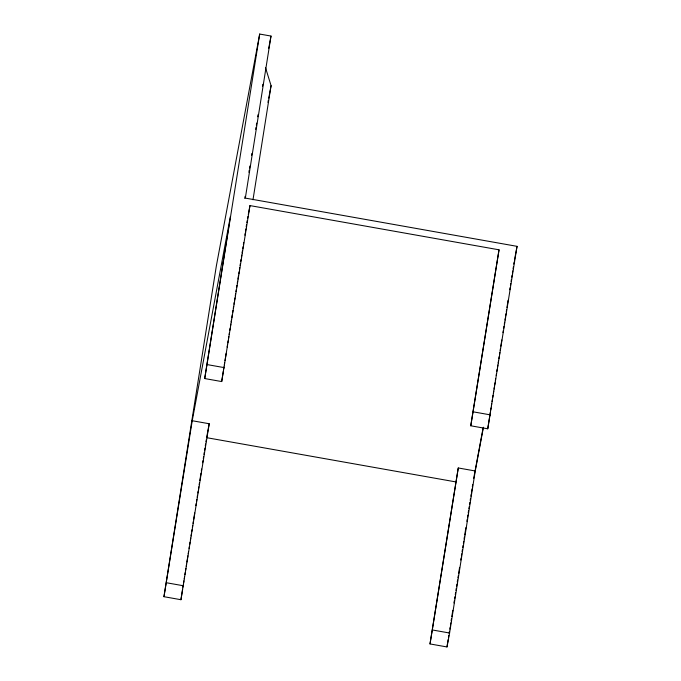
<?xml version="1.0" encoding="UTF-8"?>
<svg xmlns="http://www.w3.org/2000/svg" width="681" height="681" viewBox="0 0 681 681"><rect width="100%" height="100%" fill="white"/><g stroke="black" fill="none" stroke-linecap="round" stroke-linejoin="round"><path stroke-width="1.02" d="M249.97 205.594L221.7 381.564L204.717 378.551L230.382 216.507L192.229 420.73L209.212 423.744L180.942 599.714L163.959 596.701L216.32 266.126L259.682 34.05L271.004 36.059L245.33 198.103L517.041 246.343L487.749 428.8L470.767 425.787L499.028 249.816L249.97 205.594L248.293 214.549M163.959 596.701L192.229 420.73M204.717 378.551L259.682 34.05M180.942 599.714L182.602 589.261M182.925 587.167L183.257 585.081M183.589 582.987L183.921 580.893M184.253 578.807L184.585 576.713M184.917 574.628L185.249 572.534M185.581 570.44L185.913 568.354M186.236 566.26L186.568 564.166M186.9 562.08L187.896 555.807M188.228 553.713L188.56 551.627M189.054 548.486L189.386 546.4M189.718 544.306L190.05 542.212M190.382 540.127L190.714 538.033M191.046 535.938L191.378 533.853M191.701 531.759L192.033 529.673M192.365 527.579L192.697 525.485M193.029 523.4L193.361 521.305M193.693 519.211L194.689 512.946M195.847 505.625L196.179 503.531M196.511 501.446L196.835 499.352M197.167 497.258L197.499 495.172M197.831 493.078L198.162 490.984M198.494 488.898L198.826 486.804M199.158 484.71L199.49 482.625M199.822 480.531L200.98 473.218M201.312 471.124L201.644 469.03M202.632 462.757L202.964 460.671M203.296 458.577L203.628 456.483M203.959 454.397L204.291 452.303M204.623 450.218L204.955 448.124M205.279 446.029L205.611 443.944M205.943 441.85L206.275 439.756M244.751 198.477L245.083 196.383M248.897 172.293L249.229 170.199M249.561 168.105L249.893 166.011M251.544 155.54L251.876 153.446M255.69 129.364L256.022 127.27M256.354 125.176L256.686 123.082M257.682 116.8L258.014 114.706M262.491 86.436L262.823 84.342M221.7 381.564L223.359 371.111M223.691 369.017L224.015 366.931M224.347 364.837L224.679 362.743M225.011 360.658L226.169 353.337M227.165 347.063L227.497 344.978M227.829 342.883L228.161 340.789M228.493 338.704L228.825 336.61M229.148 334.516L229.48 332.43M229.812 330.336L230.144 328.251M230.476 326.156L230.808 324.062M231.14 321.977L231.472 319.883M231.804 317.789L232.298 314.656M232.63 312.562L232.962 310.476M233.294 308.382L233.626 306.288M233.958 304.203L234.281 302.109M234.613 300.023L234.945 297.929M235.277 295.835L235.609 293.749M235.941 291.655L236.273 289.561M236.605 287.476L236.937 285.382M237.269 283.287L237.601 281.202M237.924 279.108L238.427 275.975M238.759 273.881L239.091 271.796M239.423 269.702L239.746 267.607M240.078 265.522L240.41 263.428M240.742 261.334L241.074 259.248M241.406 257.154L241.738 255.06M242.07 252.974L242.402 250.88M242.734 248.795L243.057 246.701M243.389 244.607L243.721 242.521M244.879 235.2L245.211 233.106M245.543 231.021L245.875 228.927M246.207 226.833L246.539 224.747M246.871 222.653L247.203 220.567M252.991 199.78L271.072 85.653L265.479 67.589M430.009 643.937L458.27 467.966L475.253 470.98L449.588 633.024L446.983 646.95L430.009 643.937L458.27 467.966M470.767 425.787L499.028 249.816M446.983 646.95L448.149 639.621M448.481 637.527L448.813 635.433M449.145 633.339L449.477 631.244M449.809 629.159L450.141 627.065M450.464 624.971L450.796 622.877M451.128 620.783L451.46 618.688M451.792 616.594L452.788 610.312M453.946 602.983L454.278 600.889M454.61 598.795L454.942 596.709M455.274 594.615L455.606 592.521M455.938 590.427L456.27 588.333M456.602 586.239L456.934 584.145M457.266 582.051L457.598 579.957M457.93 577.863L458.262 575.768M458.594 573.674L459.59 567.392M460.748 560.071L461.08 557.977M461.412 555.883L461.744 553.789M462.076 551.695L462.408 549.601M462.74 547.507L463.071 545.413M463.403 543.319L463.735 541.225M464.067 539.131L464.391 537.037M464.723 534.943L465.889 527.622M466.885 521.34L467.217 519.245M467.549 517.151L467.873 515.057M468.205 512.963L468.537 510.869M468.868 508.775L469.2 506.681M469.532 504.587L469.864 502.493M470.196 500.407L470.528 498.313M470.86 496.219L471.192 494.125M471.524 492.031L472.018 488.89M472.35 486.796L472.682 484.702M487.749 428.8L490.397 412.073M490.729 409.979L491.061 407.893M491.393 405.799L491.716 403.705M492.048 401.62L492.38 399.526M492.712 397.432L493.044 395.346M493.376 393.252L493.708 391.166M494.04 389.072L494.372 386.978M494.704 384.893L495.027 382.799M495.359 380.705L495.691 378.619M496.194 375.478L496.526 373.392M496.849 371.298L497.181 369.204M497.513 367.119L497.845 365.025M498.177 362.939L498.509 360.845M498.841 358.751L499.173 356.665M499.505 354.571L499.837 352.477M500.16 350.392L500.492 348.297M500.824 346.212L501.82 339.938M502.978 332.617L503.31 330.523M503.642 328.438L503.974 326.344M504.306 324.25L504.638 322.164M504.97 320.07L505.302 317.984M505.625 315.89L505.957 313.796M506.289 311.711L506.621 309.617M506.953 307.523L508.111 300.21M509.771 289.757L510.103 287.663M510.435 285.569L510.759 283.483M511.09 281.389L511.422 279.295M511.754 277.21L512.086 275.115M512.418 273.021L512.75 270.936M513.082 268.842L513.414 266.756M268.654 48.606L271.004 36.059M267.948 102.363L268.34 100.269M268.731 98.183L271.072 85.653M209.212 423.744L206.607 437.67L455.674 481.884M247.552 218.524L247.927 216.532M473.678 478.42L483.05 428.247M513.721 264.117L514.112 262.023M514.504 259.938L517.041 246.343M475.253 470.98L483.433 427.217M207.322 364.624L224.304 367.638M473.363 411.86L490.346 414.874M166.564 582.774L183.547 585.788M432.605 630.01L449.588 633.024"/></g></svg>
